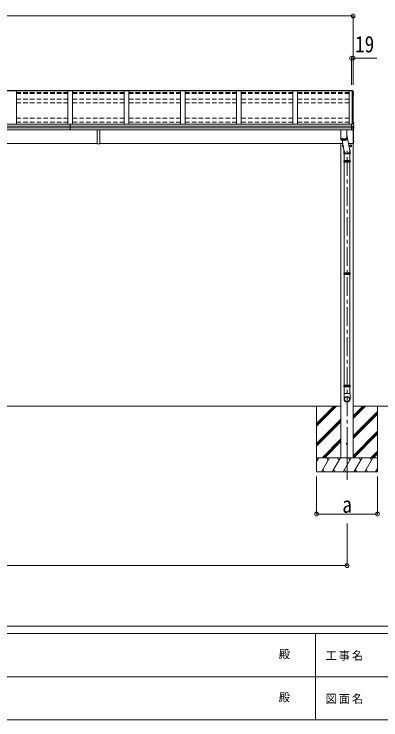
# Model space of a CAD drawing. Units: millimetres at full size; details may follow other scales. Extents: x -11243 to 11243, y -7760 to 7760.
# Drawn here: x -3817 to 98, y -7760 to -237 of the extents above; entities that cross this region are included whole.
import ezdxf
from ezdxf.enums import TextEntityAlignment as Align

# ---------------------------------------------------------------- set-up
doc = ezdxf.new("R2010")
doc.units = ezdxf.units.MM
doc.header["$LTSCALE"] = 40
doc.header["$PDMODE"] = 32
doc.header["$PDSIZE"] = 40
doc.linetypes.add('CHAIN1', pattern=[8, 5, -1, 1, -1])
doc.linetypes.add('DASHED1', pattern=[1.8, 1.2, -0.6])
for name, color, linetype, lineweight in [('0-0_0', 7, 'Continuous', 9), ('0-1_本体', 5, 'CHAIN1', 9), ('0-3_ELV2', 4, 'Continuous', 9), ('0-6_OTH_LINE', 6, 'Continuous', 9), ('0-9_OUTLINE', 7, 'Continuous', 9), ('F-0_240', 7, 'Continuous', 9)]:
    doc.layers.add(name, color=color, linetype=linetype, lineweight=lineweight)
doc.styles.add('ＭＳ ゴシック', font='')
doc.styles.get('ＭＳ ゴシック').set_extended_font_data('MS Gothic')

msp = doc.modelspace()

# ---------------------------------------------------------------- linework, layer by layer
at = {"layer": '0-0_0'}
for p, q in [((-7904.61, -4415.51), (-328.61, -4415.51)), ((-588.61, -4415.51), (-588.61, -5115.5)), ((-588.61, -4601.48), (-402.63, -4415.51)), ((-588.61, -4615.63), (-388.49, -4415.51)), ((-588.61, -4629.77), (-374.35, -4415.51)), ((-588.61, -4417.64), (-586.48, -4415.51)), ((493.2, -4415.51), (-198.61, -4415.51)), ((-198.61, -4548.14), (-65.98, -4415.51)), ((-198.61, -4533.99), (-80.12, -4415.51)), ((-198.61, -4519.85), (-94.27, -4415.51)), ((61.39, -4415.51), (61.39, -5115.5)), ((-198.61, -4731.98), (61.39, -4471.98)), ((-198.61, -4746.12), (61.39, -4486.13)), ((-198.61, -4760.27), (61.39, -4500.27)), ((-588.61, -4813.61), (-328.61, -4553.62)), ((-588.61, -4827.76), (-328.61, -4567.76)), ((-588.61, -4841.9), (-328.61, -4581.9)), ((-198.61, -4944.11), (61.39, -4684.12)), ((-198.61, -4958.26), (61.39, -4698.26)), ((-191.72, -4965.51), (61.39, -4712.4)), ((-528.37, -4965.51), (-328.61, -4765.75)), ((-514.23, -4965.51), (-328.61, -4779.89)), ((-500.09, -4965.51), (-328.61, -4794.03)), ((-7.87, -4965.51), (61.39, -4896.25)), ((6.27, -4965.51), (61.39, -4910.39)), ((20.41, -4965.51), (61.39, -4924.53)), ((-588.61, -5005.6), (-565.46, -4965.5)), ((-588.61, -4965.51), (61.39, -4965.51)), ((-580.47, -4991.49), (-588.61, -4977.37)), ((-536.6, -5115.5), (-449.99, -4965.5)), ((-465, -4991.49), (-480, -4965.51)), ((-421.13, -5115.5), (-334.52, -4965.51)), ((-349.53, -4991.49), (-364.53, -4965.5)), ((-305.66, -5115.5), (-219.05, -4965.51)), ((-234.05, -4991.49), (-249.06, -4965.5)), ((-190.19, -5115.5), (-103.58, -4965.51)), ((-118.58, -4991.49), (-133.59, -4965.5)), ((-74.72, -5115.5), (11.89, -4965.51)), ((-18.11, -4965.51), (-3.11, -4991.49)), ((-588.61, -5115.5), (61.39, -5115.5)), ((-521.6, -5089.53), (-506.6, -5115.5)), ((-406.13, -5089.52), (-391.13, -5115.5)), ((-290.66, -5089.52), (-275.66, -5115.5)), ((-175.19, -5089.53), (-160.19, -5115.5)), ((-59.72, -5089.53), (-44.72, -5115.5)), ((40.75, -5115.5), (61.39, -5079.77)), ((55.75, -5089.53), (61.39, -5099.28))]:
    msp.add_line(p, q, dxfattribs=at)
at = {"layer": '0-0_0', "linetype": 'DASHED1'}
msp.add_line((-341.11, -4965.51), (-186.11, -4965.51), dxfattribs=at)
at = {"layer": '0-1_本体'}
for p, q in [((-263.61, -5161.28), (-263.61, -1695.37)), ((-263.61, -4759.56), (-263.61, -5201.95))]:
    msp.add_line(p, q, dxfattribs=at)
at = {"layer": '0-3_ELV2'}
for p, q in [((-216.61, -1052.27), (-8016.61, -1052.27)), ((-3551.61, -1055.39), (-3551.61, -1052.27)), ((-219.61, -1052.27), (-219.61, -1049.41)), ((-219.61, -1049.41), (-205.45, -1050.18)), ((-216.61, -1052.27), (-219.61, -1052.27)), ((-216.61, -1052.27), (-216.61, -1055.61)), ((-205.78, -1055.12), (-205.41, -1052.64)), ((-216.61, -1054.49), (-8016.61, -1054.49)), ((-3791.61, -1055.65), (-3841.61, -1055.65)), ((-3791.61, -1055.65), (-3791.61, -1410.47)), ((-3241.61, -1055.65), (-3241.61, -1410.47)), ((-3191.61, -1055.65), (-3241.61, -1055.65)), ((-3191.61, -1055.65), (-3191.61, -1410.47)), ((-2641.61, -1055.65), (-2641.61, -1410.47)), ((-2591.61, -1055.65), (-2641.61, -1055.65)), ((-2591.61, -1055.65), (-2591.61, -1410.47)), ((-2041.61, -1055.65), (-2041.61, -1410.47)), ((-1991.61, -1055.65), (-2041.61, -1055.65)), ((-1991.61, -1055.65), (-1991.61, -1410.47)), ((-1441.61, -1055.65), (-1441.61, -1410.47)), ((-1391.61, -1055.65), (-1441.61, -1055.65)), ((-1391.61, -1055.65), (-1391.61, -1410.47)), ((-791.61, -1055.65), (-841.61, -1055.65)), ((-841.61, -1055.65), (-841.61, -1410.47)), ((-791.61, -1055.65), (-791.61, -1410.47)), ((-241.61, -1410.47), (-241.61, -1055.61)), ((-216.61, -1055.61), (-241.61, -1055.61)), ((-216.61, -1054.51), (-205.78, -1055.12)), ((-205.78, -1055.5), (-216.61, -1055.5)), ((-210.31, -1409.08), (-210.31, -1055.5)), ((-205.78, -1055.12), (-205.78, -1055.54)), ((-205.63, -1055.33), (-205.41, -1053.84)), ((-204.44, -1055.39), (-205.63, -1055.33)), ((-204.61, -1055.38), (-204.61, -1409.36)), ((-197.61, -1410.48), (-197.61, -1072.77)), ((-197.61, -1075.13), (-197.05, -1075.02)), ((-197.61, -1075.48), (-197.05, -1075.37)), ((-196.19, -1076.73), (-197.61, -1077.01)), ((-197.61, -1088.79), (-196.48, -1088.93)), ((-197.61, -1092.8), (-195.79, -1093.16)), ((-196.76, -1094.49), (-197.61, -1094.33)), ((-195.14, -1071.44), (-195.14, -1075.46)), ((-194.78, -1090.05), (-194.77, -1090.11)), ((-194.74, -1090.38), (-194.74, -1094.43)), ((-216.61, -1410.47), (-8016.61, -1410.47)), ((-3216.61, -1410.47), (-3216.61, -1469.46)), ((-216.61, -1408.78), (-216.61, -1472.26)), ((-197.61, -1390.51), (-197.11, -1390.51)), ((-194.17, -1389.33), (-197.11, -1389.51)), ((-197.11, -1389.51), (-197.11, -1411.77)), ((-193.11, -1422.49), (-193.11, -1390.32)), ((-192.61, -1393.59), (-193.11, -1393.68)), ((-192.61, -1401.42), (-193.11, -1401.33)), ((-192.61, -1393.59), (-191.64, -1393.77)), ((-192.61, -1393.59), (-192.61, -1401.42)), ((-192.61, -1401.42), (-191.64, -1401.25)), ((-192.04, -1432.17), (-192.04, -1425.66)), ((-216.61, -1430), (-8016.61, -1430)), ((-216.61, -1430.9), (-8016.61, -1430.9)), ((-216.61, -1448.14), (-8016.61, -1448.14)), ((-216.61, -1450.1), (-8016.61, -1450.1)), ((-216.61, -1469.46), (-8016.61, -1469.46)), ((-2931.61, -1469.46), (-2931.61, -1618.01)), ((-2901.61, -1469.46), (-2901.61, -1618.01)), ((-216.61, -1434.09), (-201.82, -1434.19)), ((-216.61, -1447.95), (-201.82, -1447.75)), ((-216.61, -1472.26), (-205.03, -1471.63)), ((-204.24, -1471.16), (-204.25, -1471.18)), ((-200.17, -1434.1), (-193.79, -1433.3)), ((-199.61, -1434.03), (-199.61, -1447.82)), ((-199.61, -1441.81), (-192.38, -1443.22)), ((-197.61, -1433.78), (-197.61, -1442.2)), ((-197.61, -1460.91), (-197.61, -1615.51)), ((-197.11, -1433.72), (-197.11, -1442.3)), ((-193.11, -1443.07), (-193.11, -1433.19)), ((-193.11, -1453.58), (-193.11, -1615.69)), ((-192.91, -1433.16), (-192.92, -1433.16)), ((-192.91, -1433.16), (-192.84, -1433.15)), ((-191.57, -1450.72), (-191.57, -1444.19)), ((-2931.61, -1615.51), (-7924.79, -1615.51)), ((-2901.61, -1618.01), (-2931.61, -1618.01)), ((-308.44, -1615.51), (-2901.61, -1615.51)), ((-328.61, -1615.51), (-328.61, -4965.51)), ((-312.21, -1640.26), (-312.11, -1640.26)), ((-312.21, -1640.76), (-312.11, -1640.76)), ((-295.53, -1582.27), (-296.69, -1582.27)), ((-197.61, -1615.51), (-247.48, -1615.51)), ((-232.21, -1640.26), (-232.11, -1640.26)), ((-232.21, -1640.76), (-232.11, -1640.76)), ((-198.61, -1615.51), (-198.61, -4965.51)), ((-197.11, -1615.51), (-197.61, -1615.51)), ((-192.61, -1589.59), (-193.11, -1589.68)), ((-192.61, -1597.42), (-193.11, -1597.33)), ((-192.61, -1589.59), (-191.64, -1589.77)), ((-192.61, -1589.59), (-192.61, -1597.42)), ((-192.61, -1597.42), (-191.64, -1597.25))]:
    msp.add_line(p, q, dxfattribs=at)
at = {"layer": '0-3_ELV2', "linetype": 'DASHED1'}
for p, q in [((-3791.61, -1071.05), (-3241.61, -1071.05)), ((-3791.61, -1077.42), (-3241.61, -1077.42)), ((-3791.61, -1079.41), (-3241.61, -1079.41)), ((-3791.61, -1083.18), (-3241.61, -1083.18)), ((-3191.61, -1071.05), (-2641.61, -1071.05)), ((-3191.61, -1077.42), (-2641.61, -1077.42)), ((-3191.61, -1079.41), (-2641.61, -1079.41)), ((-3191.61, -1083.18), (-2641.61, -1083.18)), ((-2591.61, -1071.05), (-2041.61, -1071.05)), ((-2591.61, -1077.42), (-2041.61, -1077.42)), ((-2591.61, -1079.41), (-2041.61, -1079.41)), ((-2591.61, -1083.18), (-2041.61, -1083.18)), ((-1991.61, -1071.05), (-1441.61, -1071.05)), ((-1991.61, -1077.42), (-1441.61, -1077.42)), ((-1991.61, -1079.41), (-1441.61, -1079.41)), ((-1991.61, -1083.18), (-1441.61, -1083.18)), ((-1391.61, -1071.05), (-841.61, -1071.05)), ((-1391.61, -1077.42), (-841.61, -1077.42)), ((-1391.61, -1079.41), (-841.61, -1079.41)), ((-1391.61, -1083.18), (-841.61, -1083.18)), ((-791.61, -1071.05), (-241.61, -1071.05)), ((-791.61, -1077.42), (-241.61, -1077.42)), ((-791.61, -1079.41), (-241.61, -1079.41)), ((-791.61, -1083.18), (-241.61, -1083.18)), ((-3791.61, -1141.66), (-3241.61, -1141.66)), ((-3791.61, -1184.17), (-3241.61, -1184.17)), ((-3191.61, -1141.66), (-2641.61, -1141.66)), ((-3191.61, -1184.17), (-2641.61, -1184.17)), ((-2591.61, -1141.66), (-2041.61, -1141.66)), ((-2591.61, -1184.17), (-2041.61, -1184.17)), ((-1991.61, -1141.66), (-1441.61, -1141.66)), ((-1991.61, -1184.17), (-1441.61, -1184.17)), ((-1391.61, -1141.66), (-841.61, -1141.66)), ((-1391.61, -1184.17), (-841.61, -1184.17)), ((-791.61, -1141.66), (-241.61, -1141.66)), ((-791.61, -1184.17), (-241.61, -1184.17)), ((-3791.61, -1344.44), (-3241.61, -1344.44)), ((-3191.61, -1344.44), (-2641.61, -1344.44)), ((-2591.61, -1344.44), (-2041.61, -1344.44)), ((-1991.61, -1344.44), (-1441.61, -1344.44)), ((-1391.61, -1344.44), (-841.61, -1344.44)), ((-791.61, -1344.44), (-241.61, -1344.44)), ((-3791.61, -1386.96), (-3241.61, -1386.96)), ((-3191.61, -1386.96), (-2641.61, -1386.96)), ((-2591.61, -1386.96), (-2041.61, -1386.96)), ((-1991.61, -1386.96), (-1441.61, -1386.96)), ((-1391.61, -1386.96), (-841.61, -1386.96)), ((-791.61, -1386.96), (-241.61, -1386.96)), ((-192.85, -1396.36), (-193.46, -1397.51)), ((-192.85, -1398.65), (-193.46, -1397.51)), ((-190.53, -1395.21), (-192.85, -1396.36)), ((-190.53, -1399.81), (-192.85, -1398.65)), ((-192.85, -1592.36), (-193.46, -1593.51)), ((-192.85, -1594.65), (-193.46, -1593.51)), ((-190.53, -1591.21), (-192.85, -1592.36)), ((-190.53, -1595.81), (-192.85, -1594.65))]:
    msp.add_line(p, q, dxfattribs=at)
at = {"layer": '0-3_ELV2'}
for points in [[(-219.61, -1051.84), (-205.41, -1052.64), (-205.41, -1053.84), (-204.3, -1053.9)], [(-202.81, -1051.39), (-198.56, -1062), (-195.22, -1070.95), (-195.15, -1071.22), (-195.15, -1071.28)], [(-205.72, -1055.54), (-205.63, -1054.98), (-205.63, -1055.33)], [(-202.81, -1054.96), (-201.81, -1057.45), (-200.83, -1059.95), (-199.86, -1062.45), (-198.9, -1064.95), (-197.96, -1067.46), (-197.03, -1069.98), (-196.12, -1072.5), (-195.21, -1075.03)], [(-194.91, -1095.07), (-196.37, -1097.62), (-197.61, -1099.74)], [(-195.15, -1071.28), (-195.14, -1071.39), (-195.14, -1071.44)], [(-194.77, -1090.07), (-194.74, -1090.24), (-194.74, -1090.38)], [(-216.61, -1408.78), (-202.61, -1409.46), (-202.61, -1403.81), (-200.85, -1403.9)], [(-199.97, -1404.53), (-198.94, -1407.11), (-197.92, -1409.69), (-196.91, -1412.29), (-195.92, -1414.89), (-194.94, -1417.49), (-193.98, -1420.1), (-193.03, -1422.71), (-192.1, -1425.33)], [(-192.1, -1425.33), (-192.05, -1425.54), (-192.04, -1425.66)], [(-200.17, -1434.1), (-200.41, -1434.12), (-200.56, -1434.14)], [(-197.11, -1460.11), (-197.11, -1616.51), (-194.17, -1616.68)], [(-195.39, -1433.39), (-194.15, -1433.34), (-192.92, -1433.16)], [(-302.32, -1649.57), (-303.61, -1650.32), (-312.11, -1645.41), (-312.11, -1635.6), (-305.51, -1631.79)]]:
    msp.add_lwpolyline(points, dxfattribs=at)
msp.add_lwpolyline([(-223.61, -1630.69), (-215.11, -1635.6), (-215.11, -1645.41), (-223.61, -1650.32), (-232.11, -1645.41), (-232.11, -1635.6)], close=True, dxfattribs=at)
for centre, radius in [((-223.61, -1640.51), 10), ((-223.61, -1640.51), 8.5), ((-264.11, -4815.51), 5)]:
    msp.add_circle(centre, radius, dxfattribs=at)
for centre, radius, start, end in [((-205.03, -1052.77), 2.62, 31.83445, 99.24), ((-204.45, -1055.69), 0.3, 21.99494, 87.04231), ((-204.38, -1055.6), 1.7, 22.00225, 87.0423), ((-666.55, -1241.95), 498.52, 19.56907, 21.95354), ((-629.38, -846.18), 499.04, 329.90411, 330.14673), ((-629.38, -846.52), 499.04, 329.90411, 330.14673), ((-197.1, -1074.73), 0.3, 280.95393, 327.06409), ((-197.1, -1075.08), 0.299, 280.88931, 19.51522), ((-196.82, -1094.79), 0.299, 330.19129, 79.12168), ((-196.49, -1091.26), 2.32, 60.30373, 87.34859), ((-196.44, -1075.46), 1.3, 280.88938, 19.44863), ((-196.04, -1090.34), 1.3, 10.02543, 80.23195), ((-196.03, -1094.43), 1.3, 330.27138, 79.1216), ((-200.9, -1404.9), 1, 22.05378, 87.04045), ((-194.11, -1390.32), 1, 0, 93.5), ((-191.8, -1394.65), 0.9, 30.63591, 80), ((-191.8, -1400.36), 0.9, 280, 329.36409), ((-196.61, -1397.51), 6.5, 329.36409, 30.63591), ((-205.08, -1470.63), 1, 273.10735, 326.38063), ((-586.52, -1217.02), 459.05, 326.38357, 329.32444), ((-199.27, -1431.47), 16.37, 265.48312, 268.58725), ((-193.04, -1432.17), 1, 281.45361, 0), ((-192.57, -1444.2), 0.998, 0.05121, 79.086), ((-192.57, -1450.72), 1, 329.32149, 0), ((-303.61, -1640.51), 10, 102.06317, 278.29935), ((-303.61, -1640.51), 8.6, 171.25399, 178.33419), ((-303.61, -1640.51), 8.6, 181.66581, 188.74601), ((-303.61, -1640.51), 8.5, 102.39542, 277.96709), ((-303.61, -1640.51), 8.6, 111.25399, 128.74601), ((-303.61, -1640.51), 8.6, 231.25399, 248.74601), ((-223.61, -1640.51), 8.6, 171.25399, 178.33419), ((-223.61, -1640.51), 8.6, 181.66581, 188.74601), ((-223.61, -1640.51), 8.6, 111.25399, 128.74601), ((-223.61, -1640.51), 8.6, 231.25399, 248.74601), ((-223.61, -1640.51), 8.6, 51.25399, 68.74601), ((-223.61, -1640.51), 8.6, 291.25399, 308.74601), ((-223.61, -1640.51), 8.6, 351.25399, 8.74601), ((-194.11, -1615.69), 1, 266.5, 0), ((-191.8, -1590.65), 0.9, 30.63591, 80), ((-191.8, -1596.36), 0.9, 280, 329.36409), ((-196.61, -1593.51), 6.5, 329.36409, 30.63591)]:
    msp.add_arc(centre, radius, start, end, dxfattribs=at)
for centre, major_axis, ratio, start_param, end_param in [((-200.46, -1426.58), (9.96, 2.12), 0.734427, 4.4222801, 4.5475838), ((-200.46, -1455.35), (-9.97, 1.96), 0.736539, 4.8664216, 4.9917253), ((-200.61, -1447.63), (-1, 0.195), 0.067217, 2.8005545, 3.1546872)]:
    msp.add_ellipse(centre, major_axis=major_axis, ratio=ratio, start_param=start_param, end_param=end_param, dxfattribs=at)
at = {"layer": '0-6_OTH_LINE'}
for p, q in [((-8035.61, -256.81), (-197.61, -256.81)), ((-197.61, -256.81), (-197.61, -992.27)), ((-216.61, -706.81), (-216.61, -992.27)), ((-216.61, -706.81), (-197.61, -706.81)), ((-197.61, -706.81), (-197.61, -992.27)), ((-197.61, -706.81), (54.89, -706.81)), ((-588.61, -5565.5), (-588.61, -5165.51)), ((61.39, -5565.5), (61.39, -5165.51)), ((-588.61, -5565.5), (61.39, -5565.5)), ((-263.61, -6115.51), (-263.61, -5665.51)), ((-7969.61, -6115.51), (-263.61, -6115.51))]:
    msp.add_line(p, q, dxfattribs=at)
for p in [(-197.61, -256.81), (-216.61, -706.81), (-197.61, -706.81), (-588.61, -5565.5), (61.39, -5565.5), (-263.61, -6115.51)]:
    msp.add_point(p, dxfattribs=at)
at = {"layer": '0-9_OUTLINE'}
for p, q in [((-328.11, -1469.46), (-328.11, -1573.99)), ((-264.11, -1469.46), (-264.11, -1573.99)), ((-327.53, -1575.54), (-327.53, -1560.09)), ((-326.3, -1561.27), (-326.3, -1576.73)), ((-324.48, -1577.82), (-324.48, -1562.36)), ((-322.12, -1563.36), (-322.12, -1578.81)), ((-319.25, -1579.71), (-319.25, -1564.26)), ((-315.93, -1580.49), (-315.93, -1565.03)), ((-312.23, -1565.69), (-312.23, -1581.14)), ((-308.21, -1566.2), (-308.21, -1581.65)), ((-303.97, -1566.56), (-303.97, -1582.01)), ((-299.57, -1566.76), (-299.57, -1582.22)), ((-295.11, -1566.81), (-295.11, -1582.26)), ((-290.67, -1566.69), (-290.67, -1582.14)), ((-286.34, -1566.42), (-286.34, -1581.87)), ((-282.2, -1565.99), (-282.2, -1581.44)), ((-278.33, -1565.41), (-278.33, -1580.87)), ((-274.82, -1564.71), (-274.82, -1580.17)), ((-271.71, -1563.89), (-271.71, -1579.34)), ((-269.09, -1562.97), (-269.09, -1578.42)), ((-266.99, -1561.96), (-266.99, -1577.42)), ((-265.47, -1560.91), (-265.47, -1576.37)), ((-264.11, -1522.87), (-234.09, -1690.07)), ((-314.68, -1580.73), (-293.14, -1700.68)), ((-297, -1694.86), (-297, -1726.45)), ((-231.01, -1726.45), (-297, -1726.45)), ((-293.61, -1726.45), (-293.61, -1797.45)), ((-233.61, -1726.45), (-233.61, -1797.45)), ((-231.01, -1695.28), (-231.01, -1726.45)), ((-296.22, -1799.45), (-231.01, -1799.45)), ((-295.61, -1797.45), (-231.61, -1797.45)), ((-295.61, -1797.45), (-295.61, -1799.45)), ((-231.61, -1797.45), (-231.61, -1799.45)), ((-301.61, -1806.45), (-225.61, -1806.45)), ((-296.22, -1813.45), (-231.01, -1813.45)), ((-295.61, -1813.45), (-295.61, -1815.45)), ((-295.61, -1815.45), (-231.61, -1815.45)), ((-293.61, -1815.45), (-293.61, -2994.48)), ((-233.61, -1815.45), (-233.61, -2994.48)), ((-231.61, -1813.45), (-231.61, -1815.45)), ((-301.61, -3003.48), (-225.61, -3003.48)), ((-296.22, -2996.48), (-231.01, -2996.48)), ((-295.61, -2994.48), (-231.61, -2994.48)), ((-295.61, -2994.48), (-295.61, -2996.48)), ((-231.61, -2994.48), (-231.61, -2996.48)), ((-296.22, -3010.48), (-231.01, -3010.48)), ((-295.61, -3010.48), (-295.61, -3012.48)), ((-295.61, -3012.48), (-231.61, -3012.48)), ((-293.61, -3012.48), (-293.61, -4191.5)), ((-233.61, -3012.48), (-233.61, -4191.5)), ((-231.61, -3010.48), (-231.61, -3012.48)), ((-301.61, -4200.5), (-225.61, -4200.5)), ((-296.22, -4193.5), (-231.01, -4193.5)), ((-296.22, -4207.5), (-231.01, -4207.5)), ((-295.61, -4191.5), (-231.61, -4191.5)), ((-295.61, -4191.5), (-295.61, -4193.5)), ((-295.61, -4207.5), (-295.61, -4209.5)), ((-295.61, -4209.5), (-231.61, -4209.5)), ((-293.61, -4209.5), (-293.61, -4280.5)), ((-233.61, -4209.5), (-233.61, -4280.5)), ((-231.61, -4191.5), (-231.61, -4193.5)), ((-231.61, -4207.5), (-231.61, -4209.5)), ((-231.76, -4280.5), (-295.46, -4280.5)), ((-295.46, -4280.5), (-295.46, -4339.77)), ((-231.76, -4280.5), (-231.76, -4339.77))]:
    msp.add_line(p, q, dxfattribs=at)
for points in [[(-328.11, -1557.57), (-328.11, -1557.71), (-328, -1558.27), (-327.74, -1558.82), (-327.35, -1559.37), (-326.8, -1559.91), (-326.12, -1560.44), (-325.3, -1560.96), (-324.35, -1561.46), (-323.27, -1561.95), (-322.07, -1562.41), (-320.74, -1562.86), (-319.31, -1563.27), (-317.77, -1563.67), (-316.13, -1564.03), (-314.39, -1564.37), (-312.58, -1564.67), (-310.69, -1564.94), (-308.73, -1565.18), (-306.72, -1565.38), (-304.66, -1565.55), (-302.56, -1565.68), (-300.42, -1565.77), (-298.27, -1565.83), (-296.11, -1565.85)], [(-328.06, -1558.05), (-328.07, -1558.11), (-328.11, -1558.67), (-328, -1559.23), (-327.74, -1559.79), (-327.35, -1560.34), (-326.8, -1560.88), (-326.12, -1561.41), (-325.3, -1561.93), (-324.35, -1562.43), (-323.27, -1562.91), (-322.07, -1563.38), (-320.74, -1563.82), (-319.31, -1564.24), (-317.77, -1564.63), (-316.13, -1565), (-314.39, -1565.33), (-312.58, -1565.64), (-310.69, -1565.91), (-308.73, -1566.14), (-306.72, -1566.35), (-304.66, -1566.52), (-302.56, -1566.65), (-300.42, -1566.74), (-298.27, -1566.8), (-296.11, -1566.82)], [(-328.11, -1573.99), (-328.11, -1574.13), (-328, -1574.69), (-327.74, -1575.24), (-327.35, -1575.79), (-326.8, -1576.33), (-326.12, -1576.86), (-325.3, -1577.38), (-324.35, -1577.88), (-323.27, -1578.37), (-322.07, -1578.83), (-320.74, -1579.28), (-319.31, -1579.69), (-317.77, -1580.09), (-316.13, -1580.45), (-314.39, -1580.79), (-312.58, -1581.09), (-310.69, -1581.36), (-308.73, -1581.6), (-306.72, -1581.8), (-304.66, -1581.97), (-302.56, -1582.1), (-300.42, -1582.19), (-298.27, -1582.25), (-296.11, -1582.27)], [(-326.41, -1560.24), (-325.96, -1560.7), (-325.32, -1561.22), (-324.55, -1561.73), (-323.64, -1562.22), (-322.6, -1562.7), (-321.44, -1563.16), (-320.16, -1563.6), (-318.77, -1564.01), (-317.27, -1564.4), (-315.68, -1564.76), (-313.99, -1565.09), (-312.22, -1565.39), (-310.38, -1565.66), (-308.46, -1565.89), (-306.49, -1566.09), (-304.48, -1566.26), (-302.42, -1566.39), (-300.33, -1566.48), (-298.23, -1566.54), (-296.11, -1566.56)], [(-296.11, -1565.85), (-293.95, -1565.83), (-291.8, -1565.77), (-289.67, -1565.68), (-287.57, -1565.55), (-285.51, -1565.38), (-283.49, -1565.18), (-281.54, -1564.94), (-279.65, -1564.67), (-277.83, -1564.37), (-276.1, -1564.03), (-274.46, -1563.67), (-272.92, -1563.27), (-271.48, -1562.86), (-270.16, -1562.41), (-268.96, -1561.95), (-267.88, -1561.46), (-266.92, -1560.96), (-266.11, -1560.44), (-265.42, -1559.91), (-264.88, -1559.37), (-264.48, -1558.82), (-264.23, -1558.27), (-264.12, -1557.71), (-264.11, -1557.57)], [(-296.11, -1566.82), (-293.95, -1566.8), (-291.8, -1566.74), (-289.67, -1566.65), (-287.57, -1566.52), (-285.51, -1566.35), (-283.49, -1566.14), (-281.54, -1565.91), (-279.65, -1565.64), (-277.83, -1565.33), (-276.1, -1565), (-274.46, -1564.63), (-272.92, -1564.24), (-271.48, -1563.82), (-270.16, -1563.38), (-268.96, -1562.91), (-267.88, -1562.43), (-266.92, -1561.93), (-266.11, -1561.41), (-265.42, -1560.88), (-264.88, -1560.34), (-264.48, -1559.79), (-264.23, -1559.23), (-264.12, -1558.67), (-264.15, -1558.11), (-264.17, -1558.05)], [(-296.11, -1566.56), (-294, -1566.54), (-291.89, -1566.48), (-289.81, -1566.39), (-287.75, -1566.26), (-285.73, -1566.09), (-283.76, -1565.89), (-281.85, -1565.66), (-280.01, -1565.39), (-278.24, -1565.09), (-276.55, -1564.76), (-274.95, -1564.4), (-273.46, -1564.01), (-272.07, -1563.6), (-270.79, -1563.16), (-269.63, -1562.7), (-268.59, -1562.22), (-267.68, -1561.73), (-266.9, -1561.22), (-266.26, -1560.7), (-265.82, -1560.24)], [(-296.11, -1582.27), (-293.95, -1582.25), (-291.8, -1582.19), (-289.67, -1582.1), (-287.57, -1581.97), (-285.51, -1581.8), (-283.49, -1581.6), (-281.54, -1581.36), (-279.65, -1581.09), (-277.83, -1580.79), (-276.1, -1580.45), (-274.46, -1580.09), (-272.92, -1579.69), (-271.48, -1579.28), (-270.16, -1578.83), (-268.96, -1578.37), (-267.88, -1577.88), (-266.92, -1577.38), (-266.11, -1576.86), (-265.42, -1576.33), (-264.88, -1575.79), (-264.48, -1575.24), (-264.23, -1574.69), (-264.12, -1574.13), (-264.11, -1573.99)]]:
    msp.add_lwpolyline(points, dxfattribs=at)
for centre, radius, start, end in [((-269.36, -1806.45), 27.75, 165.38919, 194.61079), ((-257.86, -1806.45), 27.75, 0, 14.61083), ((-257.86, -1806.45), 27.75, 345.38917, 0), ((-269.36, -3003.48), 27.75, 165.38919, 194.61079), ((-257.86, -3003.48), 27.75, 0, 14.61083), ((-257.86, -3003.48), 27.75, 345.38917, 0), ((-269.36, -4200.5), 27.75, 165.38919, 194.61079), ((-257.86, -4200.5), 27.75, 0, 14.61083), ((-257.86, -4200.5), 27.75, 345.38917, 0), ((-264.46, -4339.77), 31, 180, 270), ((-262.76, -4339.77), 31, 270, 0)]:
    msp.add_arc(centre, radius, start, end, dxfattribs=at)
for centre, major_axis, ratio, start_param, end_param in [((-264, -1691.77), (-33, -3.09), 0.972144, 5.9450644, 9.9629339), ((-263.94, -1691.76), (-29.65, -2.78), 0.991517, 6.2831853, 9.4274888)]:
    msp.add_ellipse(centre, major_axis=major_axis, ratio=ratio, start_param=start_param, end_param=end_param, dxfattribs=at)
for major_axis in [(-28.29, 0), (-25.83, 0)]:
    msp.add_ellipse((-263.61, -4342.59), major_axis=major_axis, ratio=0.996195, dxfattribs=at)
at = {"layer": 'F-0_240', "color": 5}
for p, q in [((-11242.74, -6760), (10677.26, -6760)), ((-11242.74, -6840), (7121.58, -6840)), ((-598.42, -6840), (-598.42, -7760)), ((-4598.42, -7300), (3601.58, -7300)), ((-11242.74, -7760), (10677.26, -7760))]:
    msp.add_line(p, q, dxfattribs=at)

# ---------------------------------------------------------------- texts
at = {"layer": '0-6_OTH_LINE', "color": 7, "style": 'ＭＳ ゴシック', "width": 0.85}
for s, p in [('19', (-176.91, -697.72)), ('a', (-313.61, -5605.5))]:
    msp.add_text(s, height=176, dxfattribs=at).set_placement(p, align=Align.BOTTOM_LEFT)
at = {"layer": 'F-0_240', "style": 'ＭＳ ゴシック'}
for p in [(-992.7, -7130), (-992.7, -7590)]:
    msp.add_text('殿', height=87.98, dxfattribs=at).set_placement(p, align=Align.BOTTOM_LEFT)
at = {"layer": 'F-0_240', "char_height": 87.98, "attachment_point": 7, "style": 'ＭＳ ゴシック'}
for s, insert in [('\\T1.17;工事名', (-492.95, -7130)), ('\\T1.17;図面名', (-492.95, -7590))]:
    msp.add_mtext(s, dxfattribs=dict(at, insert=insert))

doc.saveas('drawing.dxf')
